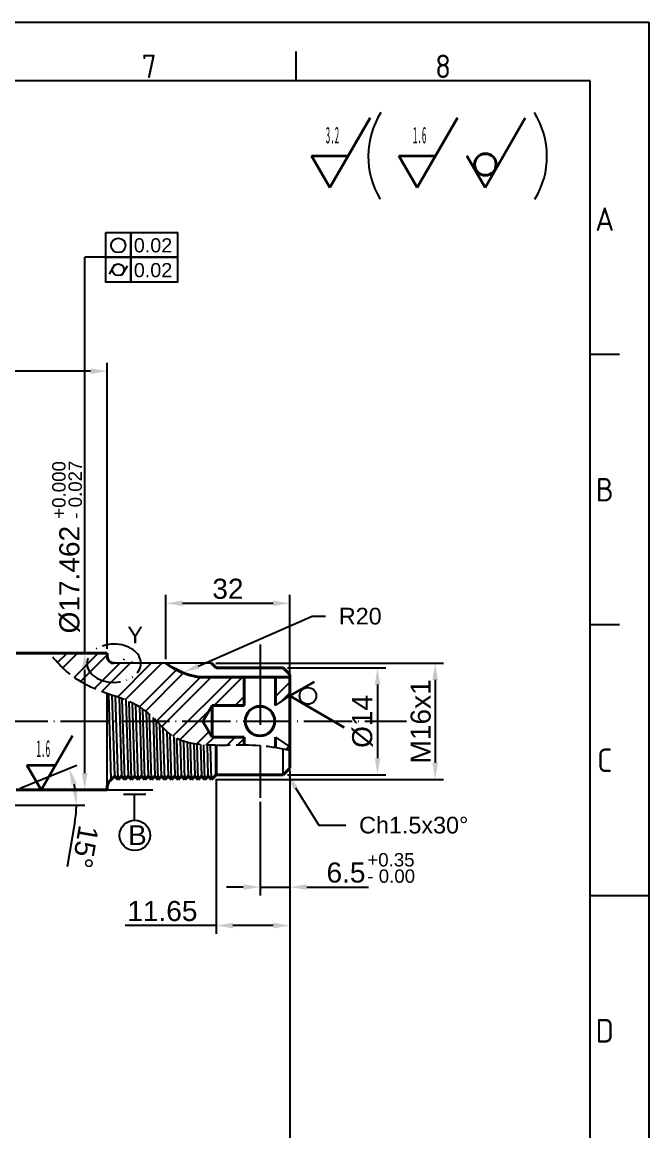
# Model space of a CAD drawing. Header units: millimetres. Extents: x 4780 to 5149, y 1689 to 1950.
# Drawn here: x 5055 to 5148.7, y 1784.4 to 1950.1 of the extents above; entities that cross this region are included whole.
import ezdxf
from ezdxf import colors
from ezdxf.entities.mleader import LeaderData, LeaderLine
from ezdxf.enums import TextEntityAlignment as Align
from ezdxf.math import Vec2, Vec3

# ---------------------------------------------------------------- set-up
doc = ezdxf.new("R2010")
doc.units = ezdxf.units.MM
for name, pattern in [('ACAD_ISO02W100', [15, 12, -3]), ('ACAD_ISO04W100', [30, 24, -3, 0, -3]), ('ACAD_ISO05W100', [33, 24, -3, 0, -3, 0, -3])]:
    doc.linetypes.add(name, pattern=pattern)
for name, color, linetype, lineweight in [('AM_0', 7, 'Continuous', 40), ('AM_4', 1, 'ACAD_ISO04W100', 25), ('AM_5', 3, 'Continuous', 25), ('AM_8', 40, 'ACAD_ISO02W100', 35), ('AM_BOR', 2, 'ACAD_ISO05W100', 35), ('CAXA4', 3, 'Continuous', 25)]:
    doc.layers.add(name, color=color, linetype=linetype, lineweight=lineweight)
doc.styles.add('ACISOTS', font='isocp.shx', dxfattribs={"height": 1})
doc.styles.get("Standard").update_dxf_attribs({"font": 'arial.ttf'})
doc.styles.add('UserTxtStyle3', font='', dxfattribs={"width": 0.4})
doc.styles.get('UserTxtStyle3').set_extended_font_data('FangSong_GB2312')
doc.dimstyles.new('ISO-25', dxfattribs={"dimtxt": 3, "dimasz": 2.5, "dimexe": 1.25, "dimexo": 0.625, "dimtad": 1, "dimtxsty": 'Standard', "dimcen": 2.5, "dimadec": 0, "dimazin": 0, "dimtfac": 1, "dimtmove": 0, "dimatfit": 3, "dimfxl": 1, "dimarcsym": 0})

# ---------------------------------------------------------------- blocks, each defined once
blk = doc.blocks.new('A3 ZTL')
for p, q in [((401.17, 280.82), (19.57, 280.82)), ((401.17, 9.78), (401.17, 280.82))]:
    blk.add_line(p, q)
at = {"layer": 'AM_BOR', "color": 135, "linetype": 'Continuous', "lineweight": 25}
for p, q in [((0, 290.61), (410.96, 290.61)), ((410.96, 290.61), (410.96, 0))]:
    blk.add_line(p, q, dxfattribs=at)
at = {"layer": 'AM_BOR', "color": 135, "lineweight": 25}
for p, q in [((352.25, 280.82), (352.25, 285.71)), ((406.07, 235.32), (401.17, 235.32)), ((406.07, 190.31), (401.17, 190.31)), ((401.17, 145.3), (410.96, 145.3))]:
    blk.add_line(p, q, dxfattribs=at)
at = {"layer": 'AM_BOR', "color": 135, "lineweight": 25, "style": 'ACISOTS'}
for s, p in [('7', (327.79, 283.27)), ('8', (376.71, 283.27)), ('A', (403.62, 257.83)), ('B', (403.62, 212.82)), ('C', (403.62, 167.81)), ('D', (403.62, 122.8))]:
    blk.add_text(s, height=3.91, dxfattribs=at).set_placement(p, align=Align.MIDDLE)
blk = doc.blocks.new('*D135')
at = {"layer": 'AM_5', "color": 0, "lineweight": -2}
for p, q in [((5083.98, 1854.24), (5118.03, 1854.24)), ((5116.78, 1851.74), (5116.78, 1839.36)), ((5083.98, 1836.86), (5118.03, 1836.86))]:
    blk.add_line(p, q, dxfattribs=at)
at = {"layer": 'AM_5', "color": 0}
for points in [[(5116.37, 1851.74), (5117.2, 1851.74), (5116.78, 1854.24)], [(5116.37, 1839.36), (5117.2, 1839.36), (5116.78, 1836.86)]]:
    blk.add_solid(points, dxfattribs=at)
at = {"layer": 'Defpoints', "color": 0}
for p in [(5083.35, 1854.24), (5083.35, 1836.86), (5116.78, 1836.86)]:
    blk.add_point(p, dxfattribs=at)
at = {"layer": 'AM_5', "color": 0, "insert": (5114.63, 1845.55), "char_height": 3, "attachment_point": 5, "rotation": 90}
blk.add_mtext('M16x1', dxfattribs=at)
blk = doc.blocks.new('*D136')
at = {"layer": 'AM_5', "color": 0, "lineweight": -2}
for p, q in [((5094.7, 1853.55), (5109.41, 1853.55)), ((5108.16, 1851.05), (5108.16, 1840.05)), ((5094.7, 1837.55), (5109.41, 1837.55))]:
    blk.add_line(p, q, dxfattribs=at)
at = {"layer": 'AM_5', "color": 0}
for points in [[(5107.75, 1851.05), (5108.58, 1851.05), (5108.16, 1853.55)], [(5107.75, 1840.05), (5108.58, 1840.05), (5108.16, 1837.55)]]:
    blk.add_solid(points, dxfattribs=at)
at = {"layer": 'Defpoints', "color": 0}
for p in [(5094.07, 1853.55), (5094.07, 1837.55), (5108.16, 1837.55)]:
    blk.add_point(p, dxfattribs=at)
at = {"layer": 'AM_5', "color": 0, "insert": (5105.92, 1845.55), "char_height": 3, "attachment_point": 5, "rotation": 90}
blk.add_mtext('%%C14', dxfattribs=at)
blk = doc.blocks.new('*D137')
at = {"layer": 'AM_5', "color": 0, "lineweight": -2}
for p, q in [((5076.51, 1854.87), (5076.51, 1864.45)), ((5095.07, 1852.8), (5095.07, 1864.45)), ((5079.01, 1863.2), (5092.57, 1863.2))]:
    blk.add_line(p, q, dxfattribs=at)
at = {"layer": 'AM_5', "color": 0}
for points in [[(5079.01, 1863.62), (5079.01, 1862.79), (5076.51, 1863.2)], [(5092.57, 1863.62), (5092.57, 1862.79), (5095.07, 1863.2)]]:
    blk.add_solid(points, dxfattribs=at)
at = {"layer": 'Defpoints', "color": 0}
for p in [(5095.07, 1863.2), (5076.51, 1854.24), (5095.07, 1852.18)]:
    blk.add_point(p, dxfattribs=at)
at = {"layer": 'AM_5', "color": 0, "insert": (5085.79, 1865.36), "char_height": 3, "attachment_point": 5}
blk.add_mtext('32', dxfattribs=at)
blk = doc.blocks.new('*D138')
at = {"layer": 'AM_5', "color": 0, "lineweight": -2}
for p, q in [((5064.37, 1855.77), (5064.37, 1875.21)), ((5063.24, 1855.77), (5065.62, 1855.77)), ((5064.37, 1837.82), (5064.37, 1853.27)), ((5063.85, 1835.32), (5063.12, 1835.32))]:
    blk.add_line(p, q, dxfattribs=at)
at = {"layer": 'AM_5', "color": 0}
for points in [[(5063.96, 1853.27), (5064.79, 1853.27), (5064.37, 1855.77)], [(5063.96, 1837.82), (5064.79, 1837.82), (5064.37, 1835.32)]]:
    blk.add_solid(points, dxfattribs=at)
at = {"layer": 'Defpoints', "color": 0}
for p in [(5062.62, 1855.77), (5064.37, 1835.32), (5064.47, 1835.32)]:
    blk.add_point(p, dxfattribs=at)
at = {"layer": 'AM_5', "color": 0, "insert": (5062.13, 1866.74), "char_height": 3, "attachment_point": 5, "rotation": 90}
blk.add_mtext('%%C17.462', dxfattribs=at)
blk = doc.blocks.new('*D155')
at = {"layer": 'AM_5', "color": 0, "lineweight": -2}
for p, q in [((5017.08, 1888.43), (5017.08, 1899.15)), ((5067.75, 1856.4), (5067.75, 1899.15)), ((5065.25, 1897.9), (5019.58, 1897.9))]:
    blk.add_line(p, q, dxfattribs=at)
at = {"layer": 'AM_5', "color": 0}
for points in [[(5019.58, 1898.32), (5019.58, 1897.48), (5017.08, 1897.9)], [(5065.25, 1898.32), (5065.25, 1897.48), (5067.75, 1897.9)]]:
    blk.add_solid(points, dxfattribs=at)
at = {"layer": 'Defpoints', "color": 0}
for p in [(5017.08, 1897.9), (5017.08, 1887.81), (5067.75, 1855.77)]:
    blk.add_point(p, dxfattribs=at)
at = {"layer": 'AM_5', "color": 0, "insert": (5042.41, 1900.05), "char_height": 3, "attachment_point": 5}
blk.add_mtext('55', dxfattribs=at)
blk = doc.blocks.new('*D156')
at = {"layer": 'AM_5', "color": 0, "lineweight": -2}
for p, q in [((5095.07, 1838.22), (5095.07, 1813.78)), ((5084.05, 1836.92), (5084.05, 1813.78)), ((5084.05, 1815.03), (5070.43, 1815.03)), ((5092.57, 1815.03), (5086.55, 1815.03))]:
    blk.add_line(p, q, dxfattribs=at)
at = {"layer": 'AM_5', "color": 0}
for points in [[(5086.55, 1815.45), (5086.55, 1814.61), (5084.05, 1815.03)], [(5092.57, 1815.45), (5092.57, 1814.61), (5095.07, 1815.03)]]:
    blk.add_solid(points, dxfattribs=at)
at = {"layer": 'Defpoints', "color": 0}
for p in [(5095.07, 1838.85), (5084.05, 1837.55), (5084.05, 1815.03)]:
    blk.add_point(p, dxfattribs=at)
at = {"layer": 'AM_5', "color": 0, "insert": (5075.99, 1817.19), "char_height": 3, "attachment_point": 5}
blk.add_mtext('11.65', dxfattribs=at)
blk = doc.blocks.new('*D157')
at = {"layer": 'AM_5', "color": 0, "lineweight": -2}
for p, q in [((5095.07, 1837.92), (5095.07, 1819.54)), ((5090.59, 1833.51), (5090.59, 1819.54)), ((5088.09, 1820.79), (5085.59, 1820.79)), ((5090.59, 1820.79), (5095.07, 1820.79)), ((5097.57, 1820.79), (5106.82, 1820.79))]:
    blk.add_line(p, q, dxfattribs=at)
at = {"layer": 'AM_5', "color": 0}
for points in [[(5088.09, 1821.2), (5088.09, 1820.37), (5090.59, 1820.79)], [(5097.57, 1821.2), (5097.57, 1820.37), (5095.07, 1820.79)]]:
    blk.add_solid(points, dxfattribs=at)
at = {"layer": 'Defpoints', "color": 0}
for p in [(5095.07, 1838.55), (5090.59, 1834.14), (5095.07, 1820.79)]:
    blk.add_point(p, dxfattribs=at)
at = {"layer": 'AM_5', "color": 0, "insert": (5103.45, 1822.94), "char_height": 3, "attachment_point": 5}
blk.add_mtext('6.5', dxfattribs=at)
blk = doc.blocks.new('*D162')
at = {"layer": 'AM_5', "color": 0, "lineweight": -2}
for p, q in [((5095.07, 1814.41), (5095.07, 1776.38)), ((4975.78, 1811.77), (4975.78, 1776.38)), ((4978.28, 1777.63), (5092.57, 1777.63))]:
    blk.add_line(p, q, dxfattribs=at)
at = {"layer": 'AM_5', "color": 0}
for points in [[(4978.28, 1778.04), (4978.28, 1777.21), (4975.78, 1777.63)], [(5092.57, 1778.04), (5092.57, 1777.21), (5095.07, 1777.63)]]:
    blk.add_solid(points, dxfattribs=at)
at = {"layer": 'Defpoints', "color": 0}
for p in [(5095.07, 1815.03), (4975.78, 1812.4), (5095.07, 1777.63)]:
    blk.add_point(p, dxfattribs=at)
at = {"layer": 'AM_5', "color": 0, "insert": (5035.43, 1779.78), "char_height": 3, "attachment_point": 5}
blk.add_mtext('120', dxfattribs=at)
blk = doc.blocks.new('*D167')
at = {"layer": 'AM_5', "color": 0, "lineweight": -2}
for p, q in [((5054.72, 1835.56), (5063.21, 1839.02)), ((5049.2, 1833.05), (5064.38, 1833.05)), ((5062.91, 1830.56), (5061.74, 1823.81))]:
    blk.add_line(p, q, dxfattribs=at)
for start, end in [(9.8556, 12.3505), (350.1444, 0)]:
    blk.add_arc((5048.58, 1833.05), 14.55, start, end, dxfattribs=at)
at = {"layer": 'AM_5', "color": 0}
for points in [[(5062.39, 1836.04), (5063.19, 1836.29), (5062.05, 1838.55)], [(5063.33, 1835.58), (5062.5, 1835.5), (5063.13, 1833.05)]]:
    blk.add_solid(points, dxfattribs=at)
at = {"layer": 'Defpoints', "color": 0}
for p in [(5062.64, 1836.77), (5054.14, 1835.32), (5040.16, 1833.05), (5048.58, 1833.05), (5048.58, 1833.05)]:
    blk.add_point(p, dxfattribs=at)
at = {"layer": 'AM_5', "color": 0, "insert": (5064.45, 1826.81), "char_height": 3, "attachment_point": 5, "rotation": 260.1444}
blk.add_mtext('15%%d', dxfattribs=at)
blk = doc.blocks.new('*D169')
at = {"layer": 'AM_5', "color": 0, "lineweight": -2}
for p, q in [((4859.14, 1876.72), (4840.57, 1898.09)), ((4850.83, 1845.59), (4816.64, 1845.59))]:
    blk.add_line(p, q, dxfattribs=at)
blk.add_arc((4886.2, 1845.59), 68.31, 133.0971, 177.9029, dxfattribs=at)
at = {"layer": 'AM_5', "color": 0}
for points in [[(4839.25, 1895.78), (4839.81, 1895.16), (4841.39, 1897.15)], [(4818.35, 1848.09), (4817.52, 1848.1), (4817.89, 1845.59)]]:
    blk.add_solid(points, dxfattribs=at)
at = {"layer": 'Defpoints', "color": 0}
for p in [(4828.7, 1882.46), (4859.55, 1876.25), (4870.21, 1863.99), (4851.45, 1845.59), (5112.5, 1845.59)]:
    blk.add_point(p, dxfattribs=at)
at = {"layer": 'AM_5', "color": 0, "insert": (4822.08, 1874.81), "char_height": 3, "attachment_point": 5, "rotation": 65.5}
blk.add_mtext('49°', dxfattribs=at)
blk = doc.blocks.new('*D170')
at = {"layer": 'AM_5', "color": 0, "lineweight": -2}
for p, q in [((4850.83, 1845.59), (4816.64, 1845.59)), ((4859.14, 1814.59), (4840.53, 1793.18))]:
    blk.add_line(p, q, dxfattribs=at)
blk.add_arc((4886.09, 1845.59), 68.2, 182.1005, 226.8995, dxfattribs=at)
at = {"layer": 'AM_5', "color": 0}
for points in [[(4817.52, 1843.09), (4818.35, 1843.1), (4817.89, 1845.59)], [(4839.77, 1796.11), (4839.21, 1795.49), (4841.35, 1794.13)]]:
    blk.add_solid(points, dxfattribs=at)
at = {"layer": 'Defpoints', "color": 0}
for p in [(4851.45, 1845.59), (5112.5, 1845.59), (4820.64, 1826.41), (4870.21, 1827.33), (4859.55, 1815.06)]:
    blk.add_point(p, dxfattribs=at)
at = {"layer": 'AM_5', "color": 0, "insert": (4826, 1818.21), "char_height": 3, "attachment_point": 5, "rotation": 294.5}
blk.add_mtext('49°', dxfattribs=at)
blk = doc.blocks.new('*D171')
at = {"layer": 'AM_5', "color": 0, "lineweight": -2}
blk.add_line((4922.45, 1865.25), (4931.33, 1870), dxfattribs=at)
blk.add_arc((4885.73, 1845.59), 50.46, 2.8387, 25.3238, dxfattribs=at)
at = {"layer": 'AM_5', "color": 0}
for points in [[(4930.98, 1866.99), (4931.72, 1867.37), (4930.22, 1869.41)], [(4936.55, 1848.1), (4935.72, 1848.08), (4936.2, 1845.59)]]:
    blk.add_solid(points, dxfattribs=at)
at = {"layer": 'Defpoints', "color": 0}
for p in [(4921.9, 1864.95), (4907.55, 1857.28), (4935.52, 1853.82), (4851.45, 1845.59), (5112.5, 1845.59)]:
    blk.add_point(p, dxfattribs=at)
at = {"layer": 'AM_5', "color": 0, "insert": (4936.78, 1858.4), "char_height": 3, "attachment_point": 5, "rotation": 284.0813}
blk.add_mtext("28%%d30'", dxfattribs=at)
blk = doc.blocks.new('*D172')
at = {"layer": 'AM_5', "color": 0, "lineweight": -2}
blk.add_line((4922.45, 1826.07), (4931.35, 1821.3), dxfattribs=at)
blk.add_arc((4885.97, 1845.59), 50.23, 334.6897, 357.1478, dxfattribs=at)
at = {"layer": 'AM_5', "color": 0}
for points in [[(4935.72, 1843.1), (4936.55, 1843.08), (4936.2, 1845.59)], [(4931.75, 1823.93), (4931.01, 1824.31), (4930.25, 1821.89)]]:
    blk.add_solid(points, dxfattribs=at)
at = {"layer": 'Defpoints', "color": 0}
for p in [(4851.45, 1845.59), (5112.5, 1845.59), (4907.55, 1834.04), (4933.53, 1829.43), (4921.9, 1826.36)]:
    blk.add_point(p, dxfattribs=at)
at = {"layer": 'AM_5', "color": 0, "insert": (4932.6, 1833.9), "char_height": 3, "attachment_point": 5, "rotation": 75.9187}
blk.add_mtext("28%%D30'   ", dxfattribs=at)
blk = doc.blocks.new('*D184')
at = {"layer": 'AM_5', "color": 0, "lineweight": -2}
for p, q in [((4825.19, 1857.36), (4826.1, 1862.08)), ((4834.71, 1853.38), (4823.52, 1855.08)), ((4850.83, 1845.59), (4822.8, 1845.59))]:
    blk.add_line(p, q, dxfattribs=at)
for start, end in [(169.0007, 171.3236), (173.6466, 177.677)]:
    blk.add_arc((4885.72, 1845.59), 61.67, start, end, dxfattribs=at)
at = {"layer": 'AM_5', "color": 0}
for points in [[(4824.02, 1852.47), (4824.84, 1852.36), (4824.76, 1854.9)], [(4824.52, 1848.08), (4823.69, 1848.1), (4824.05, 1845.59)]]:
    blk.add_solid(points, dxfattribs=at)
at = {"layer": 'Defpoints', "color": 0}
for p in [(4835.33, 1853.28), (4855.6, 1850.19), (4824.13, 1848.7), (4851.45, 1845.59), (5112.5, 1845.59)]:
    blk.add_point(p, dxfattribs=at)
at = {"layer": 'AM_5', "color": 0, "insert": (4823.53, 1860.13), "char_height": 3, "attachment_point": 5, "rotation": 79.0007}
blk.add_mtext('9°', dxfattribs=at)
blk = doc.blocks.new('*D187')
at = {"layer": 'AM_5', "color": 0, "lineweight": -2}
for p, q in [((4850.83, 1845.59), (4822.8, 1845.59)), ((4834.68, 1829.98), (4825.52, 1827.21))]:
    blk.add_line(p, q, dxfattribs=at)
blk.add_arc((4886.35, 1845.59), 62.3, 182.2995, 194.5176, dxfattribs=at)
at = {"layer": 'AM_5', "color": 0}
for points in [[(4823.69, 1843.09), (4824.52, 1843.1), (4824.05, 1845.59)], [(4826.44, 1830.09), (4825.64, 1829.86), (4826.72, 1827.57)]]:
    blk.add_solid(points, dxfattribs=at)
at = {"layer": 'Defpoints', "color": 0}
for p in [(4851.45, 1845.59), (5112.5, 1845.59), (4824.35, 1839.51), (4855.65, 1836.31), (4835.28, 1830.16)]:
    blk.add_point(p, dxfattribs=at)
at = {"layer": 'AM_5', "color": 0, "insert": (4826.83, 1836.8), "char_height": 3, "attachment_point": 5, "rotation": 278.4085}
blk.add_mtext('17°', dxfattribs=at)

msp = doc.modelspace()

# ---------------------------------------------------------------- hatches: boundary and pattern name
at = {"layer": 'AM_5'}
h = msp.add_hatch(dxfattribs=at)
h.set_pattern_fill('ANSI32', color=256, scale=0.35, style=0)
edge = h.paths.add_edge_path(flags=17)
edge.add_ellipse((5068.75, 1854.241), major_axis=(-4.023, -0.028), ratio=0.7108567, start_angle=327.0125, end_angle=539.43325)
edge.add_line((5072.773, 1854.241), (5068.75, 1854.241))
edge.add_arc((5068.75, 1855.241), 1, 180, 270, ccw=False)
edge.add_line((5067.75, 1855.241), (5067.75, 1855.774))
edge.add_line((5067.75, 1855.774), (5065.364, 1855.774))
edge = h.paths.add_edge_path()
edge.add_line((5088.214, 1852.179), (5081.431, 1852.179))
edge.add_arc((5083.203, 1863.305), 11.265, 233.56678, 260.9533, ccw=False)
edge.add_line((5076.512, 1854.241), (5072.773, 1854.241))
edge.add_ellipse((5068.75, 1854.241), major_axis=(-4.023, -0.028), ratio=0.7108567, start_angle=327.0125, end_angle=539.43325, ccw=False)
edge.add_line((5065.364, 1855.774), (5059.092, 1855.774))
edge.add_spline(control_points=[(5059.092, 1855.774), (5059.919, 1854.747), (5061.715, 1852.745), (5064.761, 1850.807), (5066.911, 1850.01), (5067.75, 1849.715)], knot_values=[32.2136752, 32.2136752, 32.2136752, 32.2136752, 36.1531666, 40.2914957, 42.9154523, 42.9154523, 42.9154523, 42.9154523], degree=3, periodic=0)
edge.add_spline(control_points=[(5067.75, 1849.715), (5067.826, 1849.688), (5067.901, 1849.661), (5067.977, 1849.635)], knot_values=[31.9769488, 31.9769488, 31.9769488, 31.9769488, 32.2136752, 32.2136752, 32.2136752, 32.2136752], degree=3, periodic=0)
edge.add_spline(control_points=[(5067.977, 1849.635), (5068.15, 1849.574), (5068.324, 1849.514), (5068.497, 1849.454)], knot_values=[31.4350485, 31.4350485, 31.4350485, 31.4350485, 31.9769488, 31.9769488, 31.9769488, 31.9769488], degree=3, periodic=0)
edge.add_spline(control_points=[(5068.497, 1849.454), (5068.661, 1849.397), (5068.824, 1849.34), (5068.988, 1849.282)], knot_values=[30.9231195, 30.9231195, 30.9231195, 30.9231195, 31.4350485, 31.4350485, 31.4350485, 31.4350485], degree=3, periodic=0)
edge.add_spline(control_points=[(5068.988, 1849.282), (5069.161, 1849.221), (5069.335, 1849.159), (5069.508, 1849.096)], knot_values=[30.3773323, 30.3773323, 30.3773323, 30.3773323, 30.9231195, 30.9231195, 30.9231195, 30.9231195], degree=3, periodic=0)
edge.add_spline(control_points=[(5069.508, 1849.096), (5069.672, 1849.037), (5069.836, 1848.976), (5069.998, 1848.915)], knot_values=[29.8585167, 29.8585167, 29.8585167, 29.8585167, 30.3773323, 30.3773323, 30.3773323, 30.3773323], degree=3, periodic=0)
edge.add_spline(control_points=[(5069.998, 1848.915), (5070.173, 1848.848), (5070.347, 1848.781), (5070.519, 1848.711)], knot_values=[29.3017717, 29.3017717, 29.3017717, 29.3017717, 29.8585167, 29.8585167, 29.8585167, 29.8585167], degree=3, periodic=0)
edge.add_spline(control_points=[(5070.519, 1848.711), (5070.684, 1848.645), (5070.848, 1848.576), (5071.01, 1848.506)], knot_values=[28.7688374, 28.7688374, 28.7688374, 28.7688374, 29.3017717, 29.3017717, 29.3017717, 29.3017717], degree=3, periodic=0)
edge.add_spline(control_points=[(5071.01, 1848.506), (5071.186, 1848.429), (5071.36, 1848.351), (5071.532, 1848.269)], knot_values=[28.1925535, 28.1925535, 28.1925535, 28.1925535, 28.7688374, 28.7688374, 28.7688374, 28.7688374], degree=3, periodic=0)
edge.add_spline(control_points=[(5071.532, 1848.269), (5071.698, 1848.189), (5071.862, 1848.107), (5072.025, 1848.022)], knot_values=[27.6361756, 27.6361756, 27.6361756, 27.6361756, 28.1925535, 28.1925535, 28.1925535, 28.1925535], degree=3, periodic=0)
edge.add_spline(control_points=[(5072.025, 1848.022), (5072.202, 1847.929), (5072.376, 1847.832), (5072.548, 1847.73)], knot_values=[27.028584, 27.028584, 27.028584, 27.028584, 27.6361756, 27.6361756, 27.6361756, 27.6361756], degree=3, periodic=0)
edge.add_spline(control_points=[(5072.548, 1847.73), (5072.716, 1847.63), (5072.881, 1847.526), (5073.042, 1847.417)], knot_values=[26.4351277, 26.4351277, 26.4351277, 26.4351277, 27.028584, 27.028584, 27.028584, 27.028584], degree=3, periodic=0)
edge.add_spline(control_points=[(5073.042, 1847.417), (5073.222, 1847.296), (5073.397, 1847.17), (5073.568, 1847.036)], knot_values=[25.7777852, 25.7777852, 25.7777852, 25.7777852, 26.4351277, 26.4351277, 26.4351277, 26.4351277], degree=3, periodic=0)
edge.add_spline(control_points=[(5073.568, 1847.036), (5073.593, 1847.016), (5073.762, 1846.883), (5073.927, 1846.742), (5074.066, 1846.618)], knot_values=[25.1256318, 25.1256318, 25.1256318, 25.1256318, 25.2209545, 25.7777852, 25.7777852, 25.7777852, 25.7777852], degree=3, periodic=0)
edge.add_spline(control_points=[(5074.066, 1846.618), (5074.246, 1846.457), (5074.422, 1846.289), (5074.595, 1846.117)], knot_values=[24.4021101, 24.4021101, 24.4021101, 24.4021101, 25.1256318, 25.1256318, 25.1256318, 25.1256318], degree=3, periodic=0)
edge.add_spline(control_points=[(5074.595, 1846.117), (5074.764, 1845.951), (5074.93, 1845.781), (5075.096, 1845.609)], knot_values=[23.6994668, 23.6994668, 23.6994668, 23.6994668, 24.4021101, 24.4021101, 24.4021101, 24.4021101], degree=3, periodic=0)
edge.add_line((5075.111, 1845.593), (5082.087, 1845.593))
edge.add_line((5082.087, 1845.593), (5083.423, 1847.907))
edge.add_line((5083.423, 1847.907), (5088.214, 1847.907))
edge.add_line((5088.214, 1847.907), (5088.214, 1852.179))
h.paths.add_polyline_path([(5095.072, 1852.179), (5092.931, 1852.179), (5092.931, 1847.907), (5095.072, 1849.348)])
edge = h.paths.add_edge_path()
edge.add_line((5092.931, 1843.19), (5092.931, 1841.614))
edge.add_spline(control_points=[(5092.931, 1841.614), (5093.312, 1841.549), (5093.692, 1841.476), (5094.072, 1841.397)], knot_values=[3.5819996, 3.5819996, 3.5819996, 3.5819996, 4.7456836, 4.7456836, 4.7456836, 4.7456836], degree=3, periodic=0)
edge.add_spline(control_points=[(5094.072, 1841.397), (5094.406, 1841.328), (5094.739, 1841.255), (5095.072, 1841.179)], knot_values=[2.5615252, 2.5615252, 2.5615252, 2.5615252, 3.5819996, 3.5819996, 3.5819996, 3.5819996], degree=3, periodic=0)
edge.add_line((5095.072, 1841.179), (5095.072, 1841.749))
edge.add_line((5095.072, 1841.749), (5092.931, 1843.19))
edge = h.paths.add_edge_path()
edge.add_line((5082.036, 1845.593), (5075.111, 1845.593))
edge.add_spline(control_points=[(5075.111, 1845.593), (5075.283, 1845.415), (5075.455, 1845.235), (5075.627, 1845.057)], knot_values=[22.9463487, 22.9463487, 22.9463487, 22.9463487, 23.6779011, 23.6779011, 23.6779011, 23.6779011], degree=3, periodic=0)
edge.add_spline(control_points=[(5075.627, 1845.057), (5075.792, 1844.886), (5075.958, 1844.716), (5076.127, 1844.55)], knot_values=[22.2432523, 22.2432523, 22.2432523, 22.2432523, 22.9463487, 22.9463487, 22.9463487, 22.9463487], degree=3, periodic=0)
edge.add_spline(control_points=[(5076.127, 1844.55), (5076.3, 1844.379), (5076.476, 1844.212), (5076.656, 1844.052)], knot_values=[21.5188591, 21.5188591, 21.5188591, 21.5188591, 22.2432523, 22.2432523, 22.2432523, 22.2432523], degree=3, periodic=0)
edge.add_spline(control_points=[(5076.656, 1844.052), (5076.819, 1843.907), (5076.984, 1843.768), (5077.154, 1843.637)], knot_values=[20.8656501, 20.8656501, 20.8656501, 20.8656501, 21.5188591, 21.5188591, 21.5188591, 21.5188591], degree=3, periodic=0)
edge.add_spline(control_points=[(5077.154, 1843.637), (5077.324, 1843.505), (5077.499, 1843.381), (5077.679, 1843.266)], knot_values=[20.2102769, 20.2102769, 20.2102769, 20.2102769, 20.8656501, 20.8656501, 20.8656501, 20.8656501], degree=3, periodic=0)
edge.add_spline(control_points=[(5077.679, 1843.266), (5077.758, 1843.216), (5077.92, 1843.118), (5078.087, 1843.028), (5078.173, 1842.985)], knot_values=[19.6294706, 19.6294706, 19.6294706, 19.6294706, 19.9152448, 20.2102769, 20.2102769, 20.2102769, 20.2102769], degree=3, periodic=0)
edge.add_spline(control_points=[(5078.173, 1842.985), (5078.343, 1842.898), (5078.517, 1842.82), (5078.695, 1842.749)], knot_values=[19.0470373, 19.0470373, 19.0470373, 19.0470373, 19.6294706, 19.6294706, 19.6294706, 19.6294706], degree=3, periodic=0)
edge.add_spline(control_points=[(5078.695, 1842.749), (5078.855, 1842.684), (5079.019, 1842.626), (5079.185, 1842.572)], knot_values=[18.5214212, 18.5214212, 18.5214212, 18.5214212, 19.0470373, 19.0470373, 19.0470373, 19.0470373], degree=3, periodic=0)
edge.add_spline(control_points=[(5079.185, 1842.572), (5079.356, 1842.517), (5079.529, 1842.468), (5079.704, 1842.423)], knot_values=[17.9823537, 17.9823537, 17.9823537, 17.9823537, 18.5214212, 18.5214212, 18.5214212, 18.5214212], degree=3, periodic=0)
edge.add_spline(control_points=[(5079.704, 1842.423), (5079.865, 1842.382), (5080.028, 1842.345), (5080.193, 1842.312)], knot_values=[17.4870349, 17.4870349, 17.4870349, 17.4870349, 17.9823537, 17.9823537, 17.9823537, 17.9823537], degree=3, periodic=0)
edge.add_spline(control_points=[(5080.193, 1842.312), (5080.364, 1842.277), (5080.537, 1842.246), (5080.71, 1842.219)], knot_values=[16.9714592, 16.9714592, 16.9714592, 16.9714592, 17.4870349, 17.4870349, 17.4870349, 17.4870349], degree=3, periodic=0)
edge.add_spline(control_points=[(5080.71, 1842.219), (5080.872, 1842.193), (5081.035, 1842.17), (5081.198, 1842.15)], knot_values=[16.4916289, 16.4916289, 16.4916289, 16.4916289, 16.9714592, 16.9714592, 16.9714592, 16.9714592], degree=3, periodic=0)
edge.add_spline(control_points=[(5081.198, 1842.15), (5081.369, 1842.129), (5081.542, 1842.11), (5081.714, 1842.094)], knot_values=[15.9864229, 15.9864229, 15.9864229, 15.9864229, 16.4916289, 16.4916289, 16.4916289, 16.4916289], degree=3, periodic=0)
edge.add_spline(control_points=[(5081.714, 1842.094), (5081.874, 1842.078), (5082.037, 1842.065), (5082.199, 1842.053), (5082.2, 1842.053)], knot_values=[15.511197, 15.511197, 15.511197, 15.511197, 15.9810212, 15.9864229, 15.9864229, 15.9864229, 15.9864229], degree=3, periodic=0)
edge.add_spline(control_points=[(5082.2, 1842.053), (5082.373, 1842.04), (5082.545, 1842.029), (5082.716, 1842.02)], knot_values=[15.0061326, 15.0061326, 15.0061326, 15.0061326, 15.511197, 15.511197, 15.511197, 15.511197], degree=3, periodic=0)
edge.add_spline(control_points=[(5082.716, 1842.02), (5082.878, 1842.011), (5083.04, 1842.004), (5083.202, 1841.997)], knot_values=[14.5286858, 14.5286858, 14.5286858, 14.5286858, 15.0061326, 15.0061326, 15.0061326, 15.0061326], degree=3, periodic=0)
edge.add_spline(control_points=[(5083.202, 1841.997), (5083.484, 1841.987), (5083.766, 1841.979), (5084.047, 1841.975)], knot_values=[13.6955472, 13.6955472, 13.6955472, 13.6955472, 14.5286858, 14.5286858, 14.5286858, 14.5286858], degree=3, periodic=0)
edge.add_spline(control_points=[(5084.047, 1841.975), (5085.45, 1841.952), (5086.837, 1841.996), (5088.214, 1841.991)], knot_values=[9.5304221, 9.5304221, 9.5304221, 9.5304221, 13.6955472, 13.6955472, 13.6955472, 13.6955472], degree=3, periodic=0)
edge.add_line((5088.214, 1841.991), (5088.214, 1843.19))
edge.add_line((5088.214, 1843.19), (5083.423, 1843.19))
edge.add_line((5083.423, 1843.19), (5082.036, 1845.593))

# ---------------------------------------------------------------- linework, layer by layer
at = {"color": 0}
msp.add_arc((5119.037, 1930.017), 12.265, 147.80757, 211.52515, dxfattribs=at)
msp.add_arc((5121.242, 1930.017), 12.265, 328.47485, 32.19243)
at = {"layer": 'AM_0', "color": 0, "linetype": 'Continuous', "lineweight": 35}
for q in [(5130.267, 1935.782), (5121.503, 1930.089)]:
    msp.add_line((5124.242, 1925.346), q, dxfattribs=at)
at = {"layer": 'AM_0'}
for p, q in [((5067.75, 1855.774), (5054.144, 1855.774)), ((5067.75, 1855.241), (5067.75, 1855.774)), ((5084.047, 1853.548), (5083.354, 1854.241)), ((5084.047, 1853.548), (5083.354, 1854.241)), ((5084.047, 1853.548), (5094.072, 1853.548)), ((5094.072, 1853.548), (5095.072, 1852.548)), ((5095.072, 1852.179), (5081.424, 1852.179)), ((5088.214, 1852.179), (5088.214, 1847.907)), ((5092.931, 1852.179), (5092.931, 1847.907)), ((5095.072, 1845.548), (5095.072, 1852.548)), ((5083.423, 1847.907), (5082.062, 1845.548)), ((5083.423, 1845.548), (5083.423, 1847.907)), ((5088.214, 1847.907), (5083.423, 1847.907)), ((5083.423, 1843.19), (5082.062, 1845.548)), ((5083.423, 1845.548), (5083.423, 1843.19)), ((5095.072, 1845.548), (5095.072, 1838.549)), ((5088.214, 1843.19), (5083.423, 1843.19)), ((5088.214, 1843.19), (5088.214, 1841.991)), ((5092.931, 1843.19), (5092.931, 1841.614)), ((5084.047, 1841.975), (5084.047, 1837.549)), ((5094.072, 1837.549), (5095.072, 1838.549)), ((5068.854, 1837.356), (5068.354, 1836.856)), ((5069.354, 1836.856), (5068.854, 1837.356)), ((5069.854, 1837.356), (5069.354, 1836.856)), ((5070.354, 1836.856), (5069.854, 1837.356)), ((5070.854, 1837.356), (5070.354, 1836.856)), ((5071.354, 1836.856), (5070.854, 1837.356)), ((5071.854, 1837.356), (5071.354, 1836.856)), ((5072.354, 1836.856), (5071.854, 1837.356)), ((5072.854, 1837.356), (5072.354, 1836.856)), ((5073.354, 1836.856), (5072.854, 1837.356)), ((5073.854, 1837.356), (5073.354, 1836.856)), ((5074.354, 1836.856), (5073.854, 1837.356)), ((5074.854, 1837.356), (5074.354, 1836.856)), ((5075.354, 1836.856), (5074.854, 1837.356)), ((5075.854, 1837.356), (5075.354, 1836.856)), ((5076.354, 1836.856), (5075.854, 1837.356)), ((5076.854, 1837.356), (5076.354, 1836.856)), ((5077.354, 1836.856), (5076.854, 1837.356)), ((5077.854, 1837.356), (5077.354, 1836.856)), ((5078.354, 1836.856), (5077.854, 1837.356)), ((5078.854, 1837.356), (5078.354, 1836.856)), ((5079.354, 1836.856), (5078.854, 1837.356)), ((5079.854, 1837.356), (5079.354, 1836.856)), ((5080.354, 1836.856), (5079.854, 1837.356)), ((5080.854, 1837.356), (5080.354, 1836.856)), ((5081.354, 1836.856), (5080.854, 1837.356)), ((5081.854, 1837.356), (5081.354, 1836.856)), ((5082.354, 1836.856), (5081.854, 1837.356)), ((5082.854, 1837.356), (5082.354, 1836.856)), ((5083.354, 1836.856), (5082.854, 1837.356)), ((5084.047, 1837.549), (5083.354, 1836.856)), ((5084.047, 1837.549), (5094.072, 1837.549)), ((5067.75, 1835.323), (5054.144, 1835.323)), ((5067.75, 1835.856), (5067.75, 1835.323))]:
    msp.add_line(p, q, dxfattribs=at)
at = {"layer": 'AM_0', "lineweight": 25}
for p, q in [((5083.354, 1854.241), (5068.75, 1854.241)), ((5067.75, 1835.323), (5067.75, 1849.715)), ((5092.931, 1847.907), (5095.072, 1849.348)), ((5092.931, 1843.19), (5095.072, 1841.749)), ((5094.072, 1837.549), (5094.072, 1841.397))]:
    msp.add_line(p, q, dxfattribs=at)
at = {"layer": 'AM_0'}
for centre, radius in [((5124.3, 1928.798), 1.611), ((5090.59, 1845.593), 2.21)]:
    msp.add_circle(centre, radius, dxfattribs=at)
for centre, radius, start, end in [((5068.75, 1855.241), 1, 180, 270), ((5083.203, 1863.305), 11.265, 233.56678, 260.9533), ((5069.089, 1835.73), 1.345, 123.15276, 174.61829)]:
    msp.add_arc(centre, radius, start, end, dxfattribs=at)
at = {"layer": 'AM_4', "lineweight": 25, "ltscale": 0.5}
msp.add_line((5090.59, 1857.048), (5090.59, 1834.139), dxfattribs=at)
at = {"layer": 'AM_4', "lineweight": 25, "ltscale": 0.3}
msp.add_line((4851.453, 1845.593), (5112.498, 1845.593), dxfattribs=at)
at = {"layer": 'AM_5'}
for p, q in [((5064.373, 1875.212), (5064.373, 1914.937)), ((5067.546, 1914.937), (5064.373, 1914.937)), ((5068.354, 1836.856), (5067.977, 1849.635)), ((5068.854, 1837.356), (5068.497, 1849.454)), ((5069.354, 1836.856), (5068.988, 1849.282)), ((5069.508, 1849.096), (5069.854, 1837.356)), ((5070.354, 1836.856), (5069.998, 1848.915)), ((5070.519, 1848.711), (5070.854, 1837.356)), ((5071.354, 1836.856), (5071.01, 1848.506)), ((5071.854, 1837.356), (5071.532, 1848.269)), ((5072.354, 1836.856), (5072.025, 1848.022)), ((5072.548, 1847.73), (5072.854, 1837.356)), ((5073.354, 1836.856), (5073.042, 1847.417)), ((5073.568, 1847.036), (5073.854, 1837.356)), ((5074.354, 1836.856), (5074.066, 1846.618)), ((5074.595, 1846.117), (5074.854, 1837.356)), ((5075.354, 1836.856), (5075.096, 1845.609)), ((5075.854, 1837.356), (5075.627, 1845.057)), ((5076.354, 1836.856), (5076.127, 1844.55)), ((5076.656, 1844.052), (5076.854, 1837.356)), ((5077.354, 1836.856), (5077.154, 1843.637)), ((5077.679, 1843.266), (5077.854, 1837.356)), ((5078.354, 1836.856), (5078.173, 1842.985)), ((5078.854, 1837.356), (5078.695, 1842.749)), ((5079.354, 1836.856), (5079.185, 1842.572)), ((5079.704, 1842.423), (5079.854, 1837.356)), ((5080.354, 1836.856), (5080.193, 1842.312)), ((5080.71, 1842.219), (5080.854, 1837.356)), ((5081.354, 1836.856), (5081.198, 1842.15)), ((5081.714, 1842.094), (5081.854, 1837.356)), ((5082.354, 1836.856), (5082.2, 1842.053)), ((5082.854, 1837.356), (5082.716, 1842.02)), ((5083.354, 1836.856), (5083.202, 1841.997)), ((5067.75, 1835.323), (5074.547, 1835.323))]:
    msp.add_line(p, q, dxfattribs=at)
at = {"layer": 'AM_5', "lineweight": 25}
for p, q in [((5068.826, 1913.828), (5068.012, 1912.419)), ((5070.704, 1913.592), (5069.891, 1912.183)), ((5073.527, 1834.603), (5070.161, 1834.603)), ((5071.844, 1830.792), (5071.844, 1834.603))]:
    msp.add_line(p, q, dxfattribs=at)
at = {"layer": 'AM_5', "linetype": 'Continuous', "lineweight": 35}
for p, q in [((5095.072, 1849.348), (5098.762, 1851.478)), ((5095.072, 1849.348), (5103.189, 1844.661)), ((5057.87, 1835.323), (5062.556, 1843.44)), ((5057.87, 1835.323), (5055.74, 1839.012)), ((5055.74, 1839.012), (5060, 1839.012))]:
    msp.add_line(p, q, dxfattribs=at)
at = {"layer": 'AM_5', "lineweight": 25}
for points in [[(5067.546, 1918.646), (5071.255, 1918.646), (5071.255, 1914.937), (5067.546, 1914.937)], [(5071.255, 1918.646), (5078.259, 1918.646), (5078.259, 1914.937), (5071.255, 1914.937)], [(5067.546, 1914.937), (5071.255, 1914.937), (5071.255, 1911.229), (5067.546, 1911.229)], [(5071.255, 1914.937), (5078.259, 1914.937), (5078.259, 1911.229), (5071.255, 1911.229)]]:
    msp.add_lwpolyline(points, close=True, dxfattribs=at)
for centre, radius in [((5069.39, 1916.705), 1.074), ((5069.39, 1913.06), 0.869), ((5071.861, 1828.513), 2.279)]:
    msp.add_circle(centre, radius, dxfattribs=at)
at = {"layer": 'AM_5'}
msp.add_circle((5097.758, 1849.362), 1.253, dxfattribs=at)
at = {"layer": 'AM_8', "lineweight": 25, "ltscale": 0.3}
msp.add_open_spline([(5095.072, 1841.179), (5093.742, 1841.483), (5089.506, 1842.295), (5083.765, 1841.672), (5077.174, 1842.727), (5073.292, 1848.543), (5066.62, 1849.624), (5061.715, 1852.745), (5059.919, 1854.747), (5059.092, 1855.774)], degree=3, knots=[2.5615252, 2.5615252, 2.5615252, 2.5615252, 6.6363635, 15.5165987, 19.9245027, 25.6824625, 34.8376317, 38.9759609, 42.9154523, 42.9154523, 42.9154523, 42.9154523], dxfattribs=at)
at = {"layer": 'AM_BOR', "lineweight": 25, "ltscale": 0.3, "extrusion": (0, 0, -1)}
msp.add_ellipse((5068.75, 1854.241), major_axis=(-4.023, -0.028), ratio=0.7108567, start_param=-3.141592653589793, end_param=3.141592653589793, dxfattribs=at)
at = {"layer": 'CAXA4', "color": 0, "linetype": 'Continuous', "lineweight": 35}
for p, q in [((5101.043, 1925.346), (5107.068, 1935.782)), ((5114.078, 1925.346), (5120.103, 1935.782)), ((5101.043, 1925.346), (5098.304, 1930.089)), ((5098.304, 1930.089), (5103.782, 1930.089)), ((5114.078, 1925.346), (5111.339, 1930.089)), ((5111.339, 1930.089), (5116.817, 1930.089))]:
    msp.add_line(p, q, dxfattribs=at)

# ---------------------------------------------------------------- block references
at = {"linetype": 'ByBlock', "lineweight": 0, "xscale": 0.8984250000000003, "yscale": 0.8984250000000003, "zscale": 0.8984250000000003}
msp.add_blockref('A3 ZTL', (4779.524, 1688.982), dxfattribs=at)

# ---------------------------------------------------------------- texts
at = {"layer": 'AM_5', "attachment_point": 1}
for s, width, gutter_width, insert, char_height in [('0.02', 5.48831, 10, (5071.717, 1917.773), 2.1134), ('0.02', 5.48831, 10, (5071.717, 1914.064), 2.1134), ('Y', 6.01139, 12.5, (5070.753, 1859.7), 2.5), ('B', 5.48831, 10, (5070.876, 1830.038), 2.966), ('+0.35', 8.73212, 12.5, (5106.637, 1825.868), 2), ('- 0.00', 8.73212, 12.5, (5106.637, 1823.429), 2)]:
    msp.add_mtext_dynamic_manual_height_columns(s, width=width, gutter_width=gutter_width, heights=[0], dxfattribs=dict(at, insert=insert, char_height=char_height))
at = {"layer": 'AM_5', "char_height": 2, "attachment_point": 1, "rotation": 90}
for s, insert in [('+0.000', (5059.51, 1875.837)), ('- 0.027', (5061.949, 1875.837))]:
    msp.add_mtext_dynamic_manual_height_columns(s, width=8.73212, gutter_width=12.5, heights=[0], dxfattribs=dict(at, insert=insert))
at = {"layer": 'AM_5', "linetype": 'Continuous', "lineweight": 25, "insert": (5057.139, 1842.767), "char_height": 2.53249, "attachment_point": 1, "style": 'UserTxtStyle3'}
msp.add_mtext('\\fFangSong_GB2312|b0|i0|p34;1.6', dxfattribs=at)
at = {"layer": 'CAXA4', "color": 0, "linetype": 'Continuous', "lineweight": 25, "attachment_point": 1, "style": 'UserTxtStyle3'}
for s, insert, char_height in [('3.2', (5100.422, 1934.435), 2.4667), ('\\fFangSong_GB2312|b0|i0|p34;1.6', (5113.449, 1934.435), 2.46672)]:
    msp.add_mtext(s, dxfattribs=dict(at, insert=insert, char_height=char_height))

# ---------------------------------------------------------------- dimensions: what is measured, and where the dimension line sits
at = {"layer": 'AM_5'}
for base, p1, p2, text, picture, middle in [((5017.078, 1897.901), (5067.75, 1855.774), (5017.078, 1887.806), '55', '*D155', (5042.414, 1900.052)), ((5095.072, 1863.203), (5076.512, 1854.241), (5095.072, 1852.179), '32', '*D137', (5085.792, 1865.36)), ((5084.047, 1815.031), (5095.072, 1838.848), (5084.047, 1837.549), '11.65', '*D156', (5075.99, 1817.188)), ((5095.072, 1777.627), (4975.779, 1812.399), (5095.072, 1815.031), '120', '*D162', (5035.426, 1779.784))]:
    dim = msp.add_linear_dim(base=base, p1=p1, p2=p2, text=text, dimstyle='ISO-25', dxfattribs=at)
    dim.commit()
    dim.dimension.update_dxf_attribs({"geometry": picture, "text_midpoint": middle})
for base, line1, line2, picture, middle in [((4828.697, 1882.462), ((4851.453, 1845.593), (5112.498, 1845.593)), ((4870.209, 1863.988), (4859.549, 1876.251)), '*D169', (4822.08, 1874.814)), ((4824.131, 1848.705), ((4855.601, 1850.189), (4835.326, 1853.283)), ((4851.453, 1845.593), (5112.498, 1845.593)), '*D184', (4823.527, 1860.129)), ((4820.645, 1826.415), ((4870.209, 1827.327), (4859.549, 1815.064)), ((4851.453, 1845.593), (5112.498, 1845.593)), '*D170', (4825.995, 1818.207)), ((4824.35, 1839.508), ((4851.453, 1845.593), (5112.498, 1845.593)), ((4855.648, 1836.314), (4835.28, 1830.158)), '*D187', (4826.83, 1836.795))]:
    dim = msp.add_angular_dim_2l(base=base, line1=line1, line2=line2, dimstyle='ISO-25', dxfattribs=at)
    dim.commit()
    dim.dimension.update_dxf_attribs({"geometry": picture, "text_midpoint": middle})
dim = msp.add_linear_dim(base=(5064.373, 1835.323), p1=(5062.618, 1855.774), p2=(5064.472, 1835.323), angle=90, text='%%C17.462', dimstyle='ISO-25', dxfattribs=at)
dim.commit()
dim.dimension.update_dxf_attribs({"geometry": '*D138', "text_midpoint": (5064.373, 1866.743), "dimtype": 160})
for base, line1, line2, text, picture, middle in [((4935.523, 1853.825), ((4851.453, 1845.593), (5112.498, 1845.593)), ((4907.555, 1857.275), (4921.899, 1864.954)), "28%%d30'", '*D171', (4936.775, 1858.396)), ((4933.526, 1829.428), ((4851.453, 1845.593), (5112.498, 1845.593)), ((4907.555, 1834.04), (4921.899, 1826.36)), "28%%D30'   ", '*D172', (4932.597, 1833.899)), ((5062.644, 1836.768), ((5040.159, 1833.049), (5048.576, 1833.049)), ((5048.576, 1833.049), (5054.144, 1835.323)), '15%%d', '*D167', (5064.451, 1826.814))]:
    dim = msp.add_angular_dim_2l(base=base, line1=line1, line2=line2, text=text, dimstyle='ISO-25', dxfattribs=at)
    dim.commit()
    dim.dimension.update_dxf_attribs({"geometry": picture, "text_midpoint": middle})
for base, p1, p2, text, picture, middle in [((5116.784, 1836.856), (5083.354, 1854.241), (5083.354, 1836.856), 'M16x1', '*D135', (5114.627, 1845.548)), ((5108.162, 1837.549), (5094.072, 1853.548), (5094.072, 1837.549), '%%C14', '*D136', (5105.921, 1845.548))]:
    dim = msp.add_linear_dim(base=base, p1=p1, p2=p2, angle=90, text=text, dimstyle='ISO-25', dxfattribs=at)
    dim.commit()
    dim.dimension.update_dxf_attribs({"geometry": picture, "text_midpoint": middle})
dim = msp.add_linear_dim(base=(5095.072, 1820.786), p1=(5090.59, 1834.139), p2=(5095.072, 1838.549), text='6.5', dimstyle='ISO-25', dxfattribs=at)
dim.commit()
dim.dimension.update_dxf_attribs({"geometry": '*D157', "text_midpoint": (5103.448, 1820.786), "dimtype": 160})

# ---------------------------------------------------------------- leaders
ml = msp.add_multileader_mtext('Standard', dxfattribs=at)
ml.set_content('R20', color=256)
ml.set_leader_properties()
ml.build(insert=Vec2(0, 0))
ml.multileader.update_dxf_attribs({"arrow_head_size": 2.3})
ctx = ml.context
ctx.base_point, ctx.char_height, ctx.arrow_head_size, ctx.plane_origin = Vec3(5100.38, 1861.265), 2.5, 2.3, Vec3(5079.242, 1852.898)
notes = []
notes.append((ctx, [(0, (1, 1, 0), (5098.38, 1861.265), (1, 0), 2, [(0, [(5079.242, 1852.898)], 0, [])])]))
ctx.mtext.insert, ctx.mtext.flow_direction = Vec3(5102.38, 1862.536), 5
ml = msp.add_multileader_mtext('Standard', dxfattribs=at)
ml.set_content('Ch1.5x30%%D', color=256)
ml.set_leader_properties()
ml.build(insert=Vec2(0, 0))
ml.multileader.update_dxf_attribs({"arrow_head_size": 2.3})
ctx = ml.context
ctx.base_point, ctx.char_height, ctx.arrow_head_size, ctx.plane_origin = Vec3(5103.406, 1830.028), 2.5, 2.3, Vec3(5094.697, 1837.549)
notes.append((ctx, [(0, (1, 1, 0), (5099.406, 1830.028), (1, 0), 4, [(0, [(5094.697, 1837.549)], 0, [])])]))
ctx.mtext.insert, ctx.mtext.flow_direction = Vec3(5105.406, 1831.3), 5
for ctx, leaders in notes:
    for number, flags, end, landing, length, lines in leaders:
        leader = LeaderData()
        leader.index, (leader.has_last_leader_line, leader.has_dogleg_vector, leader.attachment_direction) = number, flags
        leader.last_leader_point, leader.dogleg_vector, leader.dogleg_length = Vec3(end), Vec3(landing), length
        for number, points, colour, breaks in lines:
            line = LeaderLine()
            line.index, line.vertices, line.color, line.breaks = number, Vec3.list(points), colors.encode_raw_color(colour), breaks
            leader.lines.append(line)
        ctx.leaders.append(leader)

doc.saveas('drawing.dxf')
